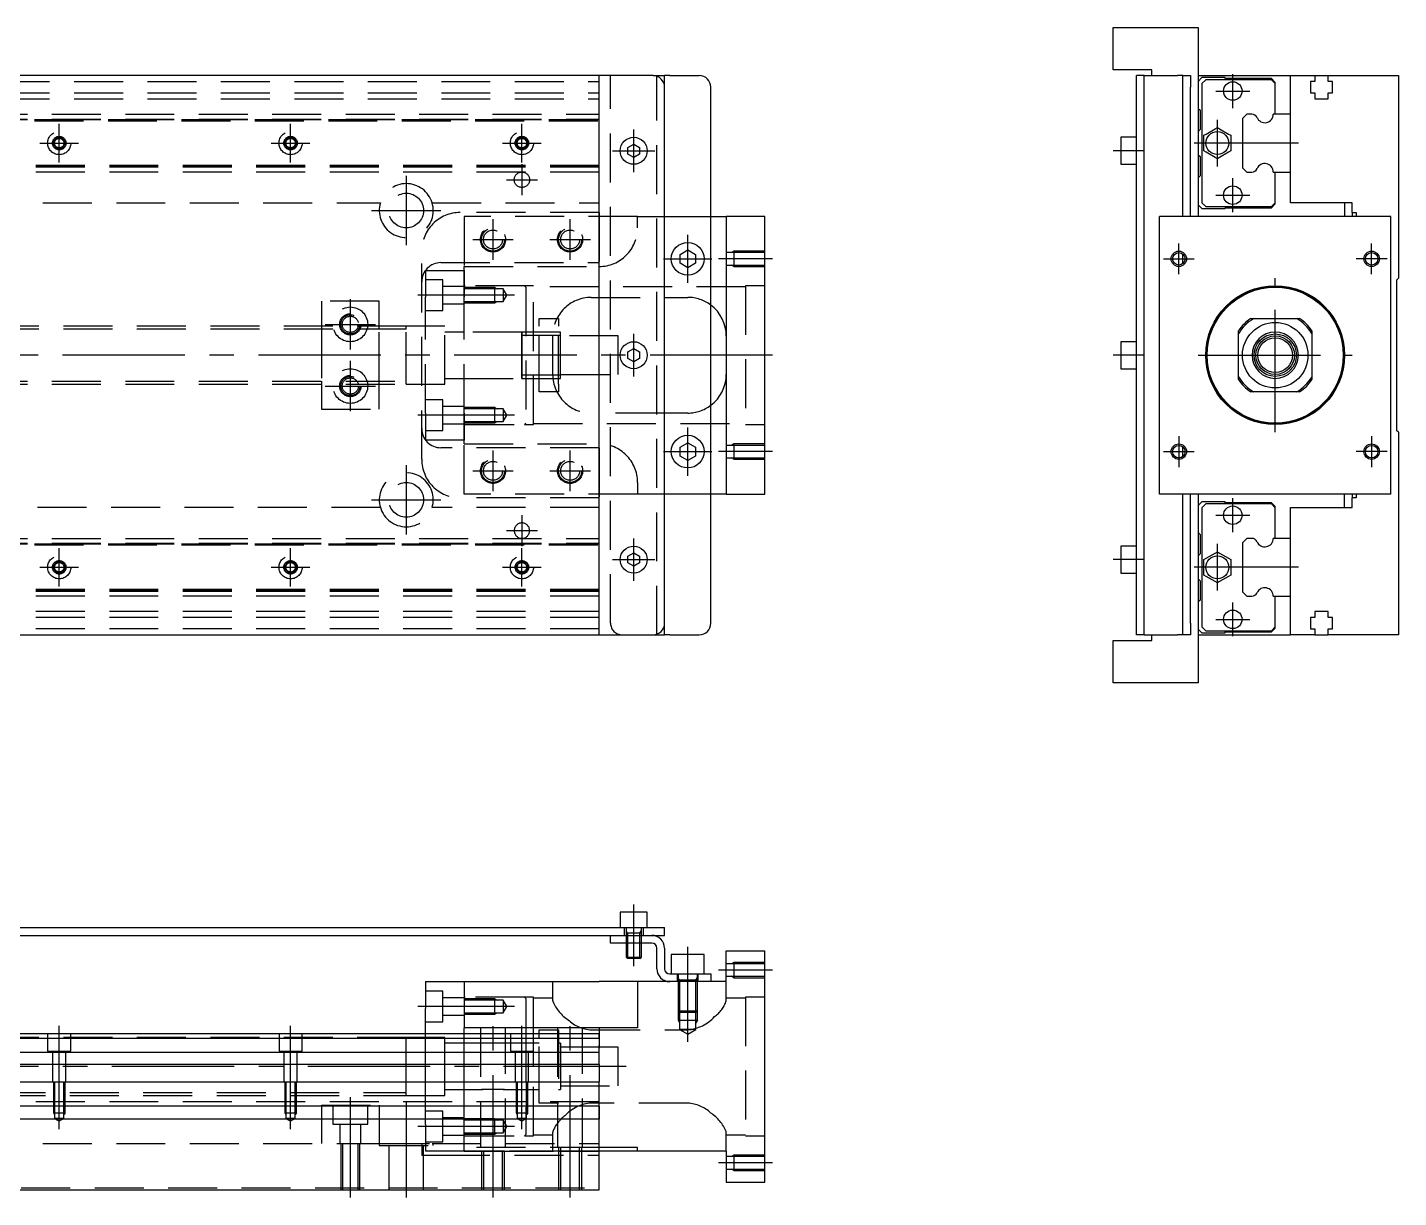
# Model space of a CAD drawing. Extents: x -101 to 667, y -22 to 303.
# Drawn here: x 311.7 to 667.4, y -2 to 301.5 of the extents above; entities that cross this region are included whole.
import ezdxf

# ---------------------------------------------------------------- set-up
doc = ezdxf.new("R2010")
doc.units = 0
doc.linetypes.add('CENTER', pattern=[50.8, 31.75, -6.35, 6.35, -6.35])
doc.linetypes.add('DASHED', pattern=[19.05, 12.7, -6.35])
doc.layers.get('0').update_dxf_attribs({"linetype": 'CONTINUOUS'})
doc.layers.add('CENTER', color=1, linetype='CENTER')

msp = doc.modelspace()

# ---------------------------------------------------------------- linework, layer by layer
at = {"color": 7, "linetype": 'CONTINUOUS'}
for p, q in [((593.37, 301.45), (615.37, 301.45)), ((593.37, 290.45), (593.37, 301.45)), ((615.37, 301.45), (615.37, 252.45)), ((474, 288.95), (-14, 288.95)), ((474, 288.95), (477, 288.95)), ((477, 285.95), (477, 288.95)), ((478.33, 288.95), (477, 288.95)), ((478.33, 288.95), (486, 288.95)), ((603.37, 290.45), (593.37, 290.45)), ((601.37, 288.95), (599.37, 288.95)), ((599.37, 285.95), (599.37, 288.95)), ((601.37, 288.95), (604.7, 288.95)), ((601.37, 285.95), (601.37, 288.95)), ((603.37, 288.95), (603.37, 290.45)), ((604.7, 288.95), (610.03, 288.95)), ((611.37, 288.95), (610.03, 288.95)), ((611.37, 288.95), (613.37, 288.95)), ((611.37, 285.95), (611.37, 288.95)), ((613.37, 288.95), (613.37, 285.95)), ((615.37, 288.95), (639.37, 288.95)), ((616.36, 288.45), (615.37, 287.46)), ((622.37, 288.45), (616.36, 288.45)), ((622.37, 288.2), (622.37, 288.45)), ((634.37, 288.2), (622.37, 288.2)), ((635.37, 287.2), (634.37, 288.2)), ((639.37, 288.95), (645.67, 288.95)), ((639.37, 278.95), (639.37, 288.95)), ((645.67, 288.95), (649.07, 288.95)), ((645.67, 288.95), (645.67, 287.45)), ((649.07, 287.45), (649.07, 288.95)), ((649.07, 288.95), (667.37, 288.95)), ((667.37, 288.95), (667.37, 236.45)), ((477, 146.95), (477, 285.95)), ((489, 146.95), (489, 285.95)), ((599.37, 146.95), (599.37, 285.95)), ((601.37, 146.95), (601.37, 285.95)), ((611.37, 252.45), (611.37, 285.95)), ((613.37, 252.45), (613.37, 285.95)), ((617.36, 287.9), (616.37, 286.91)), ((616.37, 286.91), (616.37, 255.99)), ((634.37, 287.9), (617.36, 287.9)), ((635.37, 286.9), (634.37, 287.9)), ((635.37, 286.9), (635.37, 287.2)), ((635.37, 278.95), (635.37, 286.9)), ((645.67, 287.45), (644.52, 287.45)), ((644.52, 287.45), (644.52, 284.45)), ((650.22, 287.45), (649.07, 287.45)), ((650.22, 284.45), (650.22, 287.45)), ((644.52, 284.45), (645.67, 284.45)), ((645.67, 284.45), (645.67, 282.95)), ((645.67, 282.95), (649.07, 282.95)), ((649.07, 282.95), (649.07, 284.45)), ((649.07, 284.45), (650.22, 284.45)), ((615.37, 280.45), (615.87, 279.95)), ((615.87, 279.95), (615.87, 274.95)), ((627.99, 278.95), (626.87, 277.83)), ((626.87, 277.83), (626.87, 265.07)), ((629.28, 278.95), (627.99, 278.95)), ((639.37, 278.95), (634.86, 278.95)), ((639.37, 263.95), (639.37, 278.95)), ((639.37, 263.95), (639.37, 278.95)), ((615.87, 274.95), (615.37, 274.45)), ((617.46, 273.81), (619.78, 275.14)), ((619.78, 275.14), (620.37, 275.49)), ((620.37, 275.49), (620.96, 275.14)), ((620.96, 275.14), (623.27, 273.81)), ((467.5, 270.32), (469, 271.18)), ((467.5, 268.58), (467.5, 270.32)), ((469, 271.18), (470.5, 270.32)), ((470.5, 270.32), (470.5, 268.58)), ((599.37, 272.95), (595.37, 272.95)), ((595.37, 272.95), (595.37, 269.45)), ((616.87, 273.47), (617.46, 273.81)), ((616.87, 272.79), (616.87, 273.47)), ((616.87, 270.11), (616.87, 272.79)), ((623.27, 273.81), (623.86, 273.47)), ((623.86, 273.47), (623.86, 272.79)), ((623.86, 272.79), (623.86, 270.11)), ((469, 267.72), (467.5, 268.58)), ((470.5, 268.58), (469, 267.72)), ((595.37, 269.45), (595.37, 265.95)), ((615.37, 268.45), (615.87, 267.95)), ((615.87, 267.95), (615.87, 262.95)), ((616.87, 269.43), (616.87, 270.11)), ((617.46, 269.09), (616.87, 269.43)), ((619.78, 267.76), (617.46, 269.09)), ((620.37, 267.41), (619.78, 267.76)), ((620.96, 267.76), (620.37, 267.41)), ((623.27, 269.09), (620.96, 267.76)), ((623.86, 269.43), (623.27, 269.09)), ((623.86, 270.11), (623.86, 269.43)), ((595.37, 265.95), (599.37, 265.95)), ((626.87, 265.07), (627.99, 263.95)), ((627.99, 263.95), (629.28, 263.95)), ((634.86, 263.95), (639.37, 263.95)), ((635.37, 256), (635.37, 263.95)), ((639.37, 255.95), (639.37, 263.95)), ((615.87, 262.95), (615.37, 262.45)), ((615.37, 255.44), (616.36, 254.45)), ((616.36, 254.45), (622.37, 254.45)), ((616.37, 255.99), (617.36, 255)), ((617.36, 255), (634.37, 255)), ((622.37, 254.45), (622.37, 254.7)), ((622.37, 254.7), (634.37, 254.7)), ((634.37, 255), (635.37, 256)), ((634.37, 254.7), (635.37, 255.7)), ((635.37, 255.7), (635.37, 256)), ((655.37, 255.95), (639.37, 255.95)), ((653.37, 255.95), (653.37, 252.45)), ((655.37, 253.45), (655.37, 255.95)), ((655.37, 253.45), (656.37, 253.45)), ((655.37, 253.45), (655.37, 252.45)), ((656.37, 253.45), (656.37, 252.45)), ((489, 252.45), (493, 252.45)), ((503, 252.45), (493, 252.45)), ((493, 252.45), (493, 180.45)), ((503, 180.45), (503, 252.45)), ((665.37, 252.45), (605.37, 252.45)), ((605.37, 180.45), (605.37, 252.45)), ((665.37, 180.45), (665.37, 252.45)), ((481, 242.6), (483, 243.76)), ((481, 240.3), (481, 242.6)), ((483, 243.76), (485, 242.6)), ((485, 242.6), (485, 240.3)), ((611.37, 240.17), (611.37, 242.73)), ((483, 239.14), (481, 240.3)), ((485, 240.3), (483, 239.14)), ((666.87, 235.95), (667.37, 236.45)), ((666.87, 235.95), (666.87, 196.95)), ((629.03, 225.95), (629.78, 225.95)), ((629.78, 225.95), (640.95, 225.95)), ((640.95, 225.95), (641.7, 225.95)), ((625.87, 222.03), (625.87, 222.79)), ((625.87, 210.87), (625.87, 222.03)), ((644.87, 222.79), (644.87, 222.03)), ((644.87, 222.03), (644.87, 210.87)), ((467.5, 217.32), (469, 218.18)), ((467.5, 215.58), (467.5, 217.32)), ((469, 218.18), (470.5, 217.32)), ((470.5, 217.32), (470.5, 215.58)), ((599.37, 219.95), (595.37, 219.95)), ((595.37, 219.95), (595.37, 216.45)), ((469, 214.72), (467.5, 215.58)), ((470.5, 215.58), (469, 214.72)), ((595.37, 216.45), (595.37, 212.95)), ((595.37, 212.95), (599.37, 212.95)), ((625.87, 210.11), (625.87, 210.87)), ((644.87, 210.87), (644.87, 210.11)), ((629.78, 206.95), (629.03, 206.95)), ((640.95, 206.95), (629.78, 206.95)), ((641.7, 206.95), (640.95, 206.95)), ((667.37, 196.45), (666.87, 196.95)), ((667.37, 196.45), (667.37, 143.95)), ((481, 192.6), (483, 193.76)), ((481, 190.3), (481, 192.6)), ((483, 193.76), (485, 192.6)), ((485, 192.6), (485, 190.3)), ((611.37, 190.17), (611.37, 192.73)), ((483, 189.14), (481, 190.3)), ((485, 190.3), (483, 189.14)), ((493, 180.45), (489, 180.45)), ((493, 180.45), (503, 180.45)), ((665.37, 180.45), (605.37, 180.45)), ((611.37, 146.95), (611.37, 180.45)), ((613.37, 146.95), (613.37, 180.45)), ((615.37, 180.45), (615.37, 131.45)), ((616.36, 178.45), (615.37, 177.46)), ((622.37, 178.45), (616.36, 178.45)), ((617.36, 177.9), (616.37, 176.91)), ((634.37, 177.9), (617.36, 177.9)), ((622.37, 178.2), (622.37, 178.45)), ((634.37, 178.2), (622.37, 178.2)), ((635.37, 177.2), (634.37, 178.2)), ((635.37, 176.9), (634.37, 177.9)), ((653.37, 176.95), (653.37, 180.45)), ((655.37, 180.45), (655.37, 179.45)), ((655.37, 176.95), (655.37, 179.45)), ((656.37, 179.45), (655.37, 179.45)), ((656.37, 180.45), (656.37, 179.45)), ((616.37, 176.91), (616.37, 145.99)), ((635.37, 176.9), (635.37, 177.2)), ((635.37, 168.95), (635.37, 176.9)), ((639.37, 176.95), (655.37, 176.95)), ((639.37, 168.95), (639.37, 176.95)), ((615.37, 170.45), (615.87, 169.95)), ((615.87, 169.95), (615.87, 164.95)), ((627.99, 168.95), (626.87, 167.83)), ((626.87, 167.83), (626.87, 155.07)), ((629.28, 168.95), (627.99, 168.95)), ((639.37, 168.95), (634.86, 168.95)), ((639.37, 153.95), (639.37, 168.95)), ((639.37, 153.95), (639.37, 168.95)), ((467.5, 164.32), (469, 165.18)), ((467.5, 162.58), (467.5, 164.32)), ((469, 165.18), (470.5, 164.32)), ((470.5, 164.32), (470.5, 162.58)), ((595.37, 166.95), (595.37, 163.45)), ((599.37, 166.95), (595.37, 166.95)), ((615.87, 164.95), (615.37, 164.45)), ((616.87, 163.47), (617.46, 163.81)), ((617.46, 163.81), (619.78, 165.14)), ((619.78, 165.14), (620.37, 165.49)), ((620.37, 165.49), (620.96, 165.14)), ((620.96, 165.14), (623.27, 163.81)), ((623.27, 163.81), (623.86, 163.47)), ((469, 161.72), (467.5, 162.58)), ((470.5, 162.58), (469, 161.72)), ((595.37, 163.45), (595.37, 159.95)), ((616.87, 162.79), (616.87, 163.47)), ((616.87, 160.11), (616.87, 162.79)), ((616.87, 159.43), (616.87, 160.11)), ((623.86, 163.47), (623.86, 162.79)), ((623.86, 162.79), (623.86, 160.11)), ((623.86, 160.11), (623.86, 159.43)), ((595.37, 159.95), (599.37, 159.95)), ((615.37, 158.45), (615.87, 157.95)), ((615.87, 157.95), (615.87, 152.95)), ((617.46, 159.09), (616.87, 159.43)), ((619.78, 157.76), (617.46, 159.09)), ((620.37, 157.41), (619.78, 157.76)), ((620.96, 157.76), (620.37, 157.41)), ((623.27, 159.09), (620.96, 157.76)), ((623.86, 159.43), (623.27, 159.09)), ((615.87, 152.95), (615.37, 152.45)), ((626.87, 155.07), (627.99, 153.95)), ((627.99, 153.95), (629.28, 153.95)), ((634.86, 153.95), (639.37, 153.95)), ((635.37, 146), (635.37, 153.95)), ((639.37, 143.95), (639.37, 153.95)), ((649.07, 149.95), (645.67, 149.95)), ((645.67, 149.95), (645.67, 148.45)), ((649.07, 148.45), (649.07, 149.95)), ((477, 143.95), (477, 146.95)), ((599.37, 143.95), (599.37, 146.95)), ((601.37, 143.95), (601.37, 146.95)), ((611.37, 143.95), (611.37, 146.95)), ((613.37, 146.95), (613.37, 143.95)), ((616.37, 145.99), (617.36, 145)), ((634.37, 145), (635.37, 146)), ((635.37, 145.7), (635.37, 146)), ((645.67, 148.45), (644.52, 148.45)), ((644.52, 148.45), (644.52, 145.45)), ((650.22, 148.45), (649.07, 148.45)), ((650.22, 145.45), (650.22, 148.45)), ((-14, 143.95), (474, 143.95)), ((280, 143.95), (460, 143.95)), ((474, 143.95), (477, 143.95)), ((478.33, 143.95), (477, 143.95)), ((478.33, 143.95), (486, 143.95)), ((593.37, 142.45), (603.37, 142.45)), ((593.37, 131.45), (593.37, 142.45)), ((601.37, 143.95), (599.37, 143.95)), ((601.37, 143.95), (604.7, 143.95)), ((603.37, 142.45), (603.37, 143.95)), ((604.7, 143.95), (610.03, 143.95)), ((611.37, 143.95), (610.03, 143.95)), ((613.37, 143.95), (611.37, 143.95)), ((615.37, 145.44), (616.36, 144.45)), ((615.37, 143.95), (639.37, 143.95)), ((616.36, 144.45), (622.37, 144.45)), ((617.36, 145), (634.37, 145)), ((622.37, 144.45), (622.37, 144.7)), ((622.37, 144.7), (634.37, 144.7)), ((634.37, 144.7), (635.37, 145.7)), ((645.67, 143.95), (639.37, 143.95)), ((644.52, 145.45), (645.67, 145.45)), ((645.67, 145.45), (645.67, 143.95)), ((645.67, 143.95), (649.07, 143.95)), ((649.07, 145.45), (650.22, 145.45)), ((649.07, 143.95), (649.07, 145.45)), ((667.37, 143.95), (649.07, 143.95)), ((615.37, 131.45), (593.37, 131.45)), ((472.5, 72), (465.5, 72)), ((465.5, 72), (465.5, 68)), ((472.5, 68), (472.5, 72)), ((305, 68), (474, 68)), ((474, 68), (477, 68)), ((477, 66), (477, 68)), ((305, 66), (466, 66)), ((463, 64), (463, 66)), ((466, 66), (473.67, 66)), ((466, 66), (473.67, 66)), ((473.67, 66), (474, 66)), ((474, 66), (477, 66)), ((466, 64), (463, 64)), ((473.67, 64), (466, 64)), ((467, 64), (467, 60.38)), ((471, 60.38), (471, 64)), ((475, 57.33), (475, 62.67)), ((477, 62.67), (477, 57.33)), ((478.75, 61), (478.75, 56)), ((487.25, 61), (478.75, 61)), ((487.25, 56), (487.25, 61)), ((493, 62), (503, 62)), ((493, 54), (493, 62)), ((503, 2), (503, 62)), ((467, 60.38), (471, 60.38)), ((467.38, 60), (467, 60.38)), ((470.62, 60), (467.38, 60)), ((470.62, 60), (471, 60.38)), ((415, 54), (415.36, 54)), ((415, 54), (415, 47.02)), ((415.36, 54), (424.64, 54)), ((424.64, 54), (425, 54)), ((425, 54), (460, 54)), ((425, 54), (425, 42)), ((470, 54), (460, 54)), ((478.33, 54), (470, 54)), ((470, 54), (470, 42)), ((478.33, 56), (486, 56)), ((486, 54), (478.33, 54)), ((486, 56), (489, 56)), ((489, 54), (486, 54)), ((489, 56), (489, 54)), ((493, 54), (489, 54)), ((415, 40.5), (415, 47.02)), ((460, 40.5), (300.5, 40.5)), ((460, 39.25), (300.5, 39.25)), ((380, 17.78), (380, 40.5)), ((410, 32.2), (410, 39.5)), ((470, 42), (425, 42)), ((425, 40.5), (425, 42)), ((440, 17.78), (440, 40.5)), ((460, 42), (460, 39.38)), ((460, 39.25), (460, 40.5)), ((460, 39.38), (460, 38.09)), ((460, 39.25), (460, 37.47)), ((460, 35.58), (300.5, 35.58)), ((460, 38.09), (460, 36.72)), ((460, 35.58), (460, 37.47)), ((460, 32.51), (460, 36.72)), ((460, 32.52), (460, 35.58)), ((460, 32.52), (300.5, 32.52)), ((460, 32.52), (460, 28)), ((460, 32.51), (460, 28)), ((0, 28), (460, 28)), ((460, 21.7), (460, 28)), ((460, 21.7), (460, 28)), ((460, 21.7), (0, 21.7)), ((460, 21.7), (460, 18.3)), ((460, 10), (460, 21.7)), ((460, 18.3), (0, 18.3)), ((460, 0), (460, 18.3)), ((470, 11), (460, 11)), ((470, 10), (470, 11)), ((470, 10), (460, 10)), ((493, 10), (470, 10)), ((493, 10), (493, 2)), ((0, 0), (460, 0)), ((493, 2), (503, 2))]:
    msp.add_line(p, q, dxfattribs=at)
at = {"color": 3, "linetype": 'DASHED'}
for p, q in [((460, 288.95), (280, 288.95)), ((460, 278.95), (460, 288.95)), ((463, 146.95), (463, 288.95)), ((475, 143.95), (475, 288.95)), ((0, 287.45), (460, 287.45)), ((0, 284.45), (460, 284.45)), ((0, 282.95), (460, 282.95)), ((275.5, 277.55), (460, 277.55)), ((280, 278.95), (460, 278.95)), ((280, 277.7), (460, 277.7)), ((280, 277.56), (460, 277.56)), ((460, 277.7), (460, 278.95)), ((460, 265.2), (460, 277.7)), ((275.5, 277.25), (460, 277.25)), ((460, 265.65), (275.5, 265.65)), ((460, 265.35), (275.5, 265.35)), ((460, 265.34), (280, 265.34)), ((460, 265.2), (280, 265.2)), ((460, 263.95), (280, 263.95)), ((460, 263.95), (460, 265.2)), ((460, 255.95), (460, 263.95)), ((296.71, 255.95), (403.29, 255.95)), ((416.71, 255.95), (460, 255.95)), ((460, 253.45), (424, 253.45)), ((460, 253.45), (460, 255.95)), ((460, 253.45), (460, 255.95)), ((460, 252.45), (460, 253.45)), ((460, 253.45), (460, 240.45)), ((470, 252.45), (425, 252.45)), ((425, 252.45), (425, 239.45)), ((460, 240.45), (460, 252.45)), ((470, 249.45), (470, 252.45)), ((470, 252.45), (477, 252.45)), ((477, 252.45), (489, 252.45)), ((414, 189.45), (414, 243.45)), ((495, 243.07), (493, 243.07)), ((495, 243.45), (494.34, 243.07)), ((503, 243.45), (495, 243.45)), ((495, 243.45), (495, 239.45)), ((503, 243.07), (495, 243.07)), ((415, 238.45), (415.36, 238.45)), ((415, 238.45), (415, 231.47)), ((415.36, 238.45), (424.64, 238.45)), ((419, 240.45), (460, 240.45)), ((424.64, 238.45), (425, 238.45)), ((425, 239.45), (460, 239.45)), ((425, 231.47), (425, 239.45)), ((425, 238.45), (425, 231.47)), ((460, 239.45), (460, 240.45)), ((460, 233.45), (460, 239.45)), ((493, 239.83), (495, 239.83)), ((495, 239.45), (494.34, 239.83)), ((495, 239.83), (503, 239.83)), ((495, 239.45), (503, 239.45)), ((419.5, 236.01), (415, 236.01)), ((419.5, 228.01), (419.5, 236.01)), ((415, 201.43), (415, 231.47)), ((425, 234.26), (419.5, 234.26)), ((425.3, 234.45), (425, 234.45)), ((431.15, 234.01), (425, 234.01)), ((431.15, 234.01), (425, 234.01)), ((431.5, 233.66), (425, 233.66)), ((425, 201.43), (425, 231.47)), ((425, 201.43), (425, 231.47)), ((440.64, 234.45), (425.3, 234.45)), ((440.64, 234.45), (425.3, 234.45)), ((433, 234.01), (431.15, 234.01)), ((433, 233.66), (431.5, 233.66)), ((433, 230.01), (433, 234.01)), ((433, 234.01), (433.61, 233.66)), ((435.1, 233.66), (433, 233.66)), ((436.05, 232.01), (435.1, 233.66)), ((435.1, 233.66), (435.1, 232.01)), ((435.1, 230.36), (436.05, 232.01)), ((435.1, 232.01), (435.1, 230.36)), ((441, 234.09), (440.64, 234.45)), ((443, 234.45), (440.64, 234.45)), ((441, 234.09), (441, 198.81)), ((443, 198.45), (443, 234.45)), ((498, 234.2), (443, 234.2)), ((458, 231.45), (477, 231.45)), ((460, 221.45), (460, 233.45)), ((477, 231.45), (483, 231.45)), ((503, 234.45), (498, 234.45)), ((498, 234.45), (498, 198.45)), ((403, 230.45), (388, 230.45)), ((388, 230.45), (388, 223.95)), ((403, 223.95), (403, 230.45)), ((415, 228.01), (419.5, 228.01)), ((419.5, 229.76), (425, 229.76)), ((425, 230.36), (431.5, 230.36)), ((425, 230.01), (431.15, 230.01)), ((425, 230.01), (431.15, 230.01)), ((431.15, 230.01), (433, 230.01)), ((431.5, 230.36), (433, 230.36)), ((433, 230.36), (435.1, 230.36)), ((433, 230.01), (433.61, 230.36)), ((444.5, 225.95), (449.5, 225.95)), ((444.5, 223.95), (444.5, 225.95)), ((449.5, 225.95), (449.5, 223.95)), ((410, 223.95), (280, 223.95)), ((410, 223.2), (280, 223.2)), ((388, 223.95), (388, 223.2)), ((388, 223.2), (388, 209.7)), ((403, 223.2), (403, 223.95)), ((403, 209.7), (403, 223.2)), ((410, 223.95), (409.99, 223.95)), ((410, 223.4), (410, 223.95)), ((410, 223.2), (410, 223.95)), ((410, 208.95), (410, 223.95)), ((415, 223.95), (410, 223.95)), ((410, 223.95), (410, 223.95)), ((410, 209.5), (410, 223.4)), ((410, 209.7), (410, 223.2)), ((420, 223.95), (415, 223.95)), ((420, 208.95), (420, 223.95)), ((425, 222.45), (420, 222.45)), ((440, 222.45), (425, 222.45)), ((440, 222.45), (440, 210.45)), ((440, 210.45), (440, 222.45)), ((440, 222.45), (440, 222.45)), ((440, 222.45), (440, 222.45)), ((441, 222.45), (440, 222.45)), ((441, 221.57), (440, 221.57)), ((444.5, 222.45), (441, 222.45)), ((444.5, 221.57), (441, 221.57)), ((444.5, 208.95), (444.5, 223.95)), ((449.5, 222.45), (444.5, 222.45)), ((449.5, 221.57), (444.5, 221.57)), ((448, 211.45), (448, 221.45)), ((449.5, 208.95), (449.5, 223.95)), ((450, 222.45), (449.5, 222.45)), ((450, 221.57), (449.5, 221.57)), ((450, 210.45), (450, 222.45)), ((465, 221.45), (450, 221.45)), ((460, 211.45), (460, 221.45)), ((465, 211.45), (465, 221.45)), ((420, 210.45), (425, 210.45)), ((425, 210.45), (440, 210.45)), ((440, 211.32), (441, 211.32)), ((440, 210.45), (440, 210.45)), ((440, 210.45), (441, 210.45)), ((440, 210.45), (440, 210.45)), ((440, 210.45), (440, 210.45)), ((441, 211.32), (444.5, 211.32)), ((441, 210.45), (444.5, 210.45)), ((444.5, 211.32), (449.5, 211.32)), ((444.5, 210.45), (449.5, 210.45)), ((449.5, 211.32), (450, 211.32)), ((449.5, 210.45), (450, 210.45)), ((450, 211.45), (465, 211.45)), ((460, 199.45), (460, 211.45)), ((280, 209.7), (410, 209.7)), ((280, 208.95), (410, 208.95)), ((388, 209.7), (388, 208.95)), ((388, 208.95), (388, 202.45)), ((403, 208.95), (403, 209.7)), ((403, 202.45), (403, 208.95)), ((409.99, 208.95), (410, 208.95)), ((410, 208.95), (410, 209.7)), ((410, 208.95), (410, 209.5)), ((410, 208.95), (415, 208.95)), ((410, 208.95), (410, 208.95)), ((415, 208.95), (420, 208.95)), ((444.5, 206.95), (444.5, 208.95)), ((449.5, 206.95), (444.5, 206.95)), ((449.5, 208.95), (449.5, 206.95)), ((419.5, 204.89), (415, 204.89)), ((419.5, 196.89), (419.5, 204.89)), ((425, 203.14), (419.5, 203.14)), ((431.15, 202.89), (425, 202.89)), ((431.15, 202.89), (425, 202.89)), ((433, 202.89), (431.15, 202.89)), ((433, 198.89), (433, 202.89)), ((433, 202.89), (433.61, 202.54)), ((388, 202.45), (403, 202.45)), ((415, 201.43), (415, 194.45)), ((431.5, 202.54), (425, 202.54)), ((425, 201.43), (425, 194.45)), ((425, 193.45), (425, 201.43)), ((425, 199.24), (431.5, 199.24)), ((433, 202.54), (431.5, 202.54)), ((431.5, 199.24), (433, 199.24)), ((435.1, 202.54), (433, 202.54)), ((433, 199.24), (435.1, 199.24)), ((433, 198.89), (433.61, 199.24)), ((436.05, 200.89), (435.1, 202.54)), ((435.1, 202.54), (435.1, 200.89)), ((435.1, 199.24), (436.05, 200.89)), ((435.1, 200.89), (435.1, 199.24)), ((477, 201.45), (458, 201.45)), ((460, 193.45), (460, 199.45)), ((483, 201.45), (477, 201.45)), ((415, 196.89), (419.5, 196.89)), ((419.5, 198.64), (425, 198.64)), ((425, 198.89), (431.15, 198.89)), ((425, 198.89), (431.15, 198.89)), ((425, 198.45), (425.3, 198.45)), ((425.3, 198.45), (440.64, 198.45)), ((425.3, 198.45), (440.64, 198.45)), ((431.15, 198.89), (433, 198.89)), ((440.64, 198.45), (441, 198.81)), ((440.64, 198.45), (443, 198.45)), ((443, 198.7), (498, 198.7)), ((498, 198.45), (503, 198.45)), ((415.36, 194.45), (415, 194.45)), ((424.64, 194.45), (415.36, 194.45)), ((460, 192.45), (419, 192.45)), ((425, 194.45), (424.64, 194.45)), ((425, 193.45), (460, 193.45)), ((425, 180.45), (425, 193.45)), ((460, 192.45), (460, 193.45)), ((460, 180.45), (460, 192.45)), ((460, 192.45), (460, 179.45)), ((495, 193.07), (493, 193.07)), ((495, 193.45), (494.34, 193.07)), ((495, 193.45), (495, 189.45)), ((503, 193.45), (495, 193.45)), ((503, 193.07), (495, 193.07)), ((493, 189.83), (495, 189.83)), ((495, 189.45), (494.34, 189.83)), ((495, 189.83), (503, 189.83)), ((495, 189.45), (503, 189.45)), ((470, 183.45), (470, 180.45)), ((460, 179.45), (424, 179.45)), ((470, 180.45), (425, 180.45)), ((460, 179.45), (460, 180.45)), ((460, 176.95), (460, 179.45)), ((460, 176.95), (460, 179.45)), ((477, 180.45), (470, 180.45)), ((489, 180.45), (477, 180.45)), ((403.29, 176.95), (296.71, 176.95)), ((460, 176.95), (416.71, 176.95)), ((460, 168.95), (460, 176.95)), ((275.5, 167.55), (460, 167.55)), ((275.5, 167.25), (460, 167.25)), ((280, 168.95), (460, 168.95)), ((280, 167.7), (460, 167.7)), ((280, 167.56), (460, 167.56)), ((460, 167.7), (460, 168.95)), ((460, 155.2), (460, 167.7)), ((460, 155.65), (275.5, 155.65)), ((460, 155.35), (275.5, 155.35)), ((460, 155.34), (280, 155.34)), ((460, 155.2), (280, 155.2)), ((460, 153.95), (280, 153.95)), ((460, 153.95), (460, 155.2)), ((460, 143.95), (460, 153.95)), ((460, 149.95), (0, 149.95)), ((460, 148.45), (0, 148.45)), ((460, 145.45), (0, 145.45)), ((466.5, 68), (466.5, 66)), ((467, 68), (467, 66.6)), ((471, 66.6), (471, 68)), ((471.5, 66), (471.5, 68)), ((467.38, 66.6), (467, 67.26)), ((469, 66.6), (467, 66.6)), ((471, 66.6), (467, 66.6)), ((471, 66.6), (467, 66.6)), ((467, 66.6), (467, 66.59)), ((467, 66.6), (467, 66)), ((467, 66.6), (467, 66.6)), ((467, 66), (467, 64)), ((467, 66), (467, 64)), ((467.38, 66.6), (467.38, 66)), ((467.38, 66), (467.38, 64)), ((470.62, 66.6), (471, 67.26)), ((470.62, 66), (470.62, 66.6)), ((470.62, 64), (470.62, 66)), ((471, 66.59), (471, 66.6)), ((471, 66.6), (471, 66.6)), ((471, 66), (471, 66.6)), ((471, 64), (471, 66)), ((471, 64), (471, 66)), ((495, 58.62), (493, 58.62)), ((495, 59), (494.34, 58.62)), ((495, 59), (495, 55)), ((503, 59), (495, 59)), ((503, 58.62), (495, 58.62)), ((448, 49.03), (448, 54)), ((480.25, 56), (480.25, 54)), ((480.5, 56), (480.5, 54.4)), ((480.9, 54.4), (480.5, 55.09)), ((485.5, 54.4), (480.5, 54.4)), ((485.5, 54.4), (480.5, 54.4)), ((483, 54.4), (480.5, 54.4)), ((480.5, 54.4), (480.5, 54.39)), ((480.5, 54.4), (480.5, 54.4)), ((480.5, 54.4), (480.5, 54)), ((480.5, 54), (480.5, 44)), ((480.9, 54.4), (480.9, 54)), ((480.9, 54), (480.9, 46)), ((485.1, 54.4), (485.5, 55.09)), ((485.1, 54), (485.1, 54.4)), ((485.1, 46), (485.1, 54)), ((485.5, 54.4), (485.5, 56)), ((485.5, 54.39), (485.5, 54.4)), ((485.5, 54), (485.5, 54.4)), ((485.5, 54.4), (485.5, 54.4)), ((485.5, 46.4), (485.5, 54)), ((485.75, 54), (485.75, 56)), ((493, 55.38), (495, 55.38)), ((493, 49.03), (493, 54)), ((495, 55), (494.34, 55.38)), ((495, 55.38), (503, 55.38)), ((495, 55), (503, 55)), ((419.5, 51.56), (415, 51.56)), ((419.5, 43.56), (419.5, 51.56)), ((425, 49.81), (419.5, 49.81)), ((425.3, 50), (425, 50)), ((440.64, 50), (425.3, 50)), ((443, 50), (440.64, 50)), ((441, 49.64), (440.64, 50)), ((443, 40.5), (443, 50)), ((503, 50), (498, 50)), ((498, 50), (498, 14)), ((431.15, 49.56), (425, 49.56)), ((431.15, 49.56), (425, 49.56)), ((431.5, 49.21), (425, 49.21)), ((433, 49.56), (431.15, 49.56)), ((433, 49.21), (431.5, 49.21)), ((433, 45.56), (433, 49.56)), ((433, 49.56), (433.61, 49.21)), ((435.1, 49.21), (433, 49.21)), ((436.05, 47.56), (435.1, 49.21)), ((435.1, 49.21), (435.1, 47.56)), ((435.1, 45.91), (436.05, 47.56)), ((435.1, 47.56), (435.1, 45.91)), ((441, 49.64), (441, 42)), ((448, 49.75), (443, 49.75)), ((448, 49.03), (448.01, 48.9)), ((480.5, 46.4), (480.9, 46)), ((480.5, 46.4), (485.5, 46.4)), ((485.1, 46), (485.5, 46.4)), ((485.5, 44), (485.5, 46.4)), ((498, 49.75), (493, 49.75)), ((415, 43.56), (419.5, 43.56)), ((419.5, 45.31), (425, 45.31)), ((425, 45.91), (431.5, 45.91)), ((425, 45.56), (431.15, 45.56)), ((425, 45.56), (431.15, 45.56)), ((431.15, 45.56), (433, 45.56)), ((431.5, 45.91), (433, 45.91)), ((433, 45.91), (435.1, 45.91)), ((433, 45.56), (433.61, 45.91)), ((480.5, 44), (485.5, 44)), ((480.5, 44), (480.9, 43.31)), ((485.1, 46), (480.9, 46)), ((480.9, 46), (480.9, 44)), ((480.9, 44), (480.9, 41.57)), ((485.1, 44), (485.1, 46)), ((485.1, 41.57), (485.1, 44)), ((485.5, 44), (485.1, 43.31)), ((410, 39.5), (275.5, 39.5)), ((317, 40.49), (317, 35.99)), ((323, 35.99), (323, 40.49)), ((377, 40.49), (377, 35.99)), ((383, 35.99), (383, 40.49)), ((410, 39.5), (409.99, 39.5)), ((410, 38.95), (410, 39.5)), ((415, 39.5), (410, 39.5)), ((410, 39.5), (410, 39.5)), ((415, 28), (415, 40.5)), ((420, 39.5), (415, 39.5)), ((420, 32), (420, 39.5)), ((425, 28), (425, 40.5)), ((429.25, 42), (429.25, 11)), ((435.75, 11), (435.75, 42)), ((437, 40.49), (437, 35.99)), ((441, 42), (441, 40.5)), ((441, 40.5), (441, 18.3)), ((443, 36), (443, 40.5)), ((443, 35.99), (443, 40.49)), ((444.5, 41.5), (449.5, 41.5)), ((444.5, 40.5), (444.5, 41.5)), ((444.5, 39.5), (444.5, 40.5)), ((444.5, 24.5), (444.5, 39.5)), ((449.25, 42), (449.25, 11)), ((449.5, 41.5), (449.5, 22.5)), ((455.75, 11), (455.75, 42)), ((458, 41.49), (483, 41.49)), ((483, 41.57), (480.9, 41.57)), ((480.9, 41.57), (483, 40.36)), ((485.1, 41.57), (483, 41.57)), ((483, 40.36), (485.1, 41.57)), ((317, 35.99), (323, 35.99)), ((318.25, 35.99), (318.25, 27.99)), ((321.75, 27.99), (321.75, 35.99)), ((377, 35.99), (383, 35.99)), ((378.25, 35.99), (378.25, 27.99)), ((381.75, 27.99), (381.75, 35.99)), ((410, 32.2), (410, 38.95)), ((425, 38), (420, 38)), ((429.5, 38), (425, 38)), ((435.5, 38), (429.5, 38)), ((437.25, 38), (435.5, 38)), ((437, 35.99), (443, 35.99)), ((440, 38), (437.25, 38)), ((438.25, 35.99), (438.25, 27.99)), ((441, 38), (440, 38)), ((442.75, 38), (441, 38)), ((441.75, 27.99), (441.75, 35.99)), ((444.5, 38), (442.75, 38)), ((443, 32), (443, 36)), ((450, 38), (449.5, 38)), ((450, 38), (450, 26)), ((455.5, 37), (450, 37)), ((460, 37), (455.5, 37)), ((465, 37), (460, 37)), ((465, 32), (465, 37)), ((410, 31.8), (410, 32.2)), ((410, 28), (410, 31.8)), ((420, 28), (420, 32)), ((443, 14), (443, 32)), ((465, 27), (465, 32)), ((37, 25.25), (409.99, 25.25)), ((318.5, 27.99), (318.5, 22.24)), ((318.5, 27.99), (318.5, 22.24)), ((318.77, 27.99), (318.77, 21.99)), ((321.23, 21.99), (321.23, 27.99)), ((321.5, 22.24), (321.5, 27.99)), ((321.5, 22.24), (321.5, 27.99)), ((378.5, 27.99), (378.5, 22.24)), ((378.5, 27.99), (378.5, 22.24)), ((378.77, 27.99), (378.77, 21.99)), ((381.23, 21.99), (381.23, 27.99)), ((381.5, 22.24), (381.5, 27.99)), ((381.5, 22.24), (381.5, 27.99)), ((410, 25.05), (410, 28)), ((410, 24.5), (410, 25.05)), ((415, 21.7), (415, 28)), ((420, 24.5), (420, 28)), ((420, 26), (425, 26)), ((425, 21.7), (425, 28)), ((425, 26), (429.4, 26)), ((429.4, 26), (429.5, 26)), ((429.85, 26), (429.5, 26)), ((429.5, 26), (429.85, 26)), ((435.5, 26), (429.5, 26)), ((435.15, 26), (429.85, 26)), ((435.5, 26), (435.15, 26)), ((435.15, 26), (435.5, 26)), ((435.5, 26), (435.6, 26)), ((435.6, 26), (440, 26)), ((438.5, 27.99), (438.5, 22.24)), ((438.5, 27.99), (438.5, 22.24)), ((438.77, 27.99), (438.77, 21.99)), ((440, 26), (444.5, 26)), ((441.23, 21.99), (441.23, 27.99)), ((441.5, 22.24), (441.5, 27.99)), ((441.5, 22.24), (441.5, 27.99)), ((449.5, 26), (450, 26)), ((450, 27), (465, 27)), ((460, 22.85), (0, 22.85)), ((37, 24.5), (409.99, 24.5)), ((318.5, 22.24), (318.5, 21.69)), ((318.5, 21.69), (318.5, 19.99)), ((318.77, 21.99), (318.77, 19.99)), ((321.23, 19.99), (321.23, 21.99)), ((321.5, 21.69), (321.5, 22.24)), ((321.5, 19.99), (321.5, 21.69)), ((378.5, 22.24), (378.5, 21.69)), ((378.5, 21.69), (378.5, 19.99)), ((378.77, 21.99), (378.77, 19.99)), ((381.23, 19.99), (381.23, 21.99)), ((381.5, 21.69), (381.5, 22.24)), ((381.5, 19.99), (381.5, 21.69)), ((388, 22), (403, 22)), ((388, 22), (388, 21.7)), ((388, 21.7), (388, 18.3)), ((391, 22), (391, 17)), ((400, 17), (400, 22)), ((403, 22), (403, 21.7)), ((403, 21.7), (403, 18.3)), ((409.99, 24.5), (410, 24.5)), ((410, 24.5), (415, 24.5)), ((410, 24.5), (410, 24.5)), ((410, 24.5), (410, 24.5)), ((415, 24.5), (420, 24.5)), ((415, 18.3), (415, 21.7)), ((425, 18.3), (425, 21.7)), ((438.5, 22.24), (438.5, 21.69)), ((438.5, 21.69), (438.5, 19.99)), ((438.77, 21.99), (438.77, 19.99)), ((441.23, 19.99), (441.23, 21.99)), ((441.5, 21.69), (441.5, 22.24)), ((441.5, 19.99), (441.5, 21.69)), ((444.5, 22.5), (444.5, 24.5)), ((449.5, 22.5), (444.5, 22.5)), ((483, 22.51), (458, 22.51)), ((318.5, 19.99), (321.5, 19.99)), ((318.5, 19.99), (318.77, 19.52)), ((318.77, 19.99), (318.77, 18.49)), ((318.77, 18.49), (321.23, 18.49)), ((321.23, 18.49), (318.77, 18.49)), ((318.77, 18.49), (320, 17.78)), ((321.23, 18.49), (320, 17.78)), ((321.5, 19.99), (321.23, 19.52)), ((321.23, 18.49), (321.23, 19.99)), ((378.5, 19.99), (381.5, 19.99)), ((378.5, 19.99), (378.77, 19.52)), ((378.77, 19.99), (378.77, 18.49)), ((378.77, 18.49), (381.23, 18.49)), ((381.23, 18.49), (378.77, 18.49)), ((378.77, 18.49), (380, 17.78)), ((381.23, 18.49), (380, 17.78)), ((381.5, 19.99), (381.23, 19.52)), ((381.23, 18.49), (381.23, 19.99)), ((388, 18.3), (388, 12)), ((403, 18.3), (403, 12)), ((419.5, 20.44), (415, 20.44)), ((415, 16.98), (415, 18.3)), ((419.5, 12.44), (419.5, 20.44)), ((425, 18.69), (419.5, 18.69)), ((431.15, 18.44), (425, 18.44)), ((431.15, 18.44), (425, 18.44)), ((425, 11), (425, 18.3)), ((431.5, 18.09), (425, 18.09)), ((433, 18.44), (431.15, 18.44)), ((433, 18.09), (431.5, 18.09)), ((433, 14.44), (433, 18.44)), ((433, 18.44), (433.61, 18.09)), ((435.1, 18.09), (433, 18.09)), ((436.05, 16.44), (435.1, 18.09)), ((435.1, 18.09), (435.1, 16.44)), ((438.5, 19.99), (441.5, 19.99)), ((438.5, 19.99), (438.77, 19.52)), ((438.77, 19.99), (438.77, 18.49)), ((438.77, 18.49), (441.23, 18.49)), ((441.23, 18.49), (438.77, 18.49)), ((438.77, 18.49), (440, 17.78)), ((441.23, 18.49), (440, 17.78)), ((441, 18.3), (441, 14.36)), ((441.5, 19.99), (441.23, 19.52)), ((441.23, 18.49), (441.23, 19.99)), ((391, 17), (400, 17)), ((392.75, 17), (392.75, 12)), ((398.25, 12), (398.25, 17)), ((415, 16.98), (415, 12)), ((425, 14.79), (431.5, 14.79)), ((425, 14.44), (431.15, 14.44)), ((425, 14.44), (431.15, 14.44)), ((431.15, 14.44), (433, 14.44)), ((431.5, 14.79), (433, 14.79)), ((433, 14.79), (435.1, 14.79)), ((433, 14.44), (433.61, 14.79)), ((435.1, 14.79), (436.05, 16.44)), ((435.1, 16.44), (435.1, 14.79)), ((440.64, 14), (441, 14.36)), ((443, 14.25), (448, 14.25)), ((448.01, 15.12), (448, 14.97)), ((448, 10), (448, 14.97)), ((493, 14.97), (492.99, 15.1)), ((493, 10), (493, 14.97)), ((493, 14.25), (498, 14.25)), ((296.71, 12), (403.29, 12)), ((393, 12), (393, 0)), ((393.43, 12), (393.43, 0)), ((397.57, 0), (397.57, 12)), ((398, 0), (398, 12)), ((403, 12), (403, 11.5)), ((403, 11.5), (417, 11.5)), ((403.29, 12), (416.71, 12)), ((405.5, 11.5), (405.5, 0)), ((414, 12), (414, 11)), ((414, 11), (414, 9)), ((414.5, 0), (414.5, 11.5)), ((415, 12.44), (419.5, 12.44)), ((415, 12), (415, 10)), ((416.71, 12), (460, 12)), ((417, 11.5), (417, 12)), ((419.5, 14.19), (425, 14.19)), ((425, 14), (425.3, 14)), ((425, 10), (425, 11)), ((460, 11), (425, 11)), ((425.3, 14), (440.64, 14)), ((440.64, 14), (443, 14)), ((449.5, 11), (449.5, 0)), ((450.04, 11), (450.04, 0)), ((454.96, 0), (454.96, 11)), ((455.5, 0), (455.5, 11)), ((498, 14), (503, 14)), ((414, 9), (419, 9)), ((415.36, 10), (415, 10)), ((424.64, 10), (415.36, 10)), ((419, 9), (460, 9)), ((425, 10), (424.64, 10)), ((429.5, 10), (425, 10)), ((425, 10), (429.5, 10)), ((430, 10), (429.5, 10)), ((429.5, 10), (429.5, 0)), ((429.5, 10), (435.5, 10)), ((435, 10), (430, 10)), ((430.04, 10), (430.04, 0)), ((434.96, 0), (434.96, 10)), ((435.5, 10), (435, 10)), ((449.5, 10), (435.5, 10)), ((435.5, 0), (435.5, 10)), ((435.5, 10), (449.5, 10)), ((450, 10), (449.5, 10)), ((449.5, 10), (455.5, 10)), ((455, 10), (450, 10)), ((455.5, 10), (455, 10)), ((460, 10), (455.5, 10)), ((455.5, 10), (460, 10)), ((495, 8.62), (493, 8.62)), ((495, 9), (494.34, 8.62)), ((495, 9), (495, 5)), ((503, 9), (495, 9)), ((503, 8.62), (495, 8.62)), ((493, 5.38), (495, 5.38)), ((495, 5), (494.34, 5.38)), ((495, 5.38), (503, 5.38)), ((495, 5), (503, 5)), ((62.5, 0.5), (460, 0.5))]:
    msp.add_line(p, q, dxfattribs=at)
at = {"color": 3, "linetype": 'CONTINUOUS'}
for p, q in [((467.38, 64), (467.38, 60)), ((470.62, 60), (470.62, 64))]:
    msp.add_line(p, q, dxfattribs=at)
at = {"color": 7, "linetype": 'CONTINUOUS'}
for centre, radius in [((624.37, 284.95), 2.4), ((620.37, 271.45), 2.97), ((469, 269.45), 3.5), ((624.37, 257.95), 2.4), ((483, 241.45), 4.25), ((610.37, 241.45), 1.62), ((660.37, 241.45), 1.62), ((635.37, 216.45), 18), ((635.37, 216.45), 17.75), ((635.37, 216.45), 17.64), ((635.37, 216.45), 8.5), ((635.37, 216.45), 5.5), ((635.37, 216.45), 5), ((635.37, 216.45), 4.5), ((469, 216.45), 3.5), ((483, 191.45), 4.25), ((610.37, 191.45), 1.62), ((660.37, 191.45), 1.62), ((624.37, 174.95), 2.4), ((469, 163.45), 3.5), ((620.37, 161.45), 2.97), ((624.37, 147.95), 2.4)]:
    msp.add_circle(centre, radius, dxfattribs=at)
at = {"color": 3, "linetype": 'DASHED'}
for centre, radius in [((320, 271.45), 3), ((380, 271.45), 3), ((440, 271.45), 3), ((320, 271.45), 1.75), ((320, 271.45), 1.5), ((320, 271.45), 1.23), ((380, 271.45), 1.75), ((380, 271.45), 1.5), ((380, 271.45), 1.23), ((440, 271.45), 1.75), ((440, 271.45), 1.5), ((440, 271.45), 1.23), ((440, 261.95), 2), ((410, 253.95), 4.5), ((432.5, 246.45), 3.25), ((432.5, 246.45), 3), ((452.5, 246.45), 3.25), ((452.5, 246.45), 3), ((432.5, 246.45), 2.46), ((452.5, 246.45), 2.46), ((395.5, 224.45), 4.5), ((395.5, 224.45), 2.75), ((395.5, 224.45), 2.5), ((395.5, 224.45), 2.1), ((395.5, 208.45), 4.5), ((395.5, 208.45), 2.75), ((395.5, 208.45), 2.5), ((395.5, 208.45), 2.1), ((432.5, 186.45), 3.25), ((432.5, 186.45), 3), ((432.5, 186.45), 2.46), ((432.5, 186.45), 2.46), ((452.5, 186.45), 3.25), ((452.5, 186.45), 3), ((452.5, 186.45), 2.46), ((410, 178.95), 4.5), ((320, 161.45), 3), ((380, 161.45), 3), ((440, 161.45), 3), ((320, 161.45), 1.75), ((320, 161.45), 1.5), ((320, 161.45), 1.23), ((380, 161.45), 1.75), ((380, 161.45), 1.5), ((380, 161.45), 1.23), ((440, 161.45), 1.75), ((440, 161.45), 1.5), ((440, 161.45), 1.23)]:
    msp.add_circle(centre, radius, dxfattribs=at)
at = {"color": 3, "linetype": 'CONTINUOUS'}
for centre in [(610.37, 241.45), (660.37, 241.45), (610.37, 191.45), (660.37, 191.45)]:
    msp.add_circle(centre, 2, dxfattribs=at)
at = {"color": 7, "linetype": 'CONTINUOUS'}
for centre, radius, start, end in [((474, 285.95), 3, 0, 90), ((486, 285.95), 3, 0, 90), ((629.28, 277.45), 1.5, 23.9165, 90), ((632.66, 278.95), 2.2, 203.9165, 0), ((629.28, 265.45), 1.5, 270, 336.0835), ((632.66, 263.95), 2.2, 0, 156.0835), ((483, 221.45), 10, 0, 53.1301), ((635.37, 216.45), 11.02, 120.4483, 149.5517), ((635.37, 216.45), 11.42, 123.7066, 146.2934), ((635.37, 216.45), 11.02, 30.4483, 59.5517), ((635.37, 216.45), 11.42, 33.7066, 56.2934), ((635.37, 216.45), 6, 180, 90), ((635.37, 216.45), 6, 180, 90), ((635.37, 216.45), 6, 90, 180), ((635.37, 216.45), 6, 90, 180), ((483, 211.45), 10, 306.8699, 0), ((635.37, 216.45), 11.02, 210.4483, 239.5517), ((635.37, 216.45), 11.42, 213.7066, 236.2934), ((635.37, 216.45), 11.02, 300.4483, 329.5517), ((635.37, 216.45), 11.42, 303.7066, 326.2934), ((629.28, 167.45), 1.5, 23.9165, 90), ((632.66, 168.95), 2.2, 203.9165, 0), ((629.28, 155.45), 1.5, 270, 336.0835), ((632.66, 153.95), 2.2, 0, 156.0835), ((474, 146.95), 3, 270, 0), ((486, 146.95), 3, 270, 0), ((473.67, 62.67), 3.33, 0, 90), ((473.67, 62.67), 1.33, 0, 90), ((478.33, 57.33), 3.33, 180, 270), ((478.33, 57.33), 1.33, 180, 270)]:
    msp.add_arc(centre, radius, start, end, dxfattribs=at)
at = {"color": 3, "linetype": 'DASHED'}
for centre, radius, start, end in [((410, 253.95), 7, 16.6015, 163.3985), ((410, 253.95), 7, 163.3985, 16.6015), ((424, 243.45), 10, 90, 180), ((460, 249.45), 10, 270, 0), ((419, 235.45), 5, 90, 180), ((458, 221.45), 10, 90, 180), ((483, 221.45), 10, 53.1301, 90), ((458, 211.45), 10, 180, 270), ((483, 211.45), 10, 270, 306.8699), ((419, 197.45), 5, 180, 270), ((460, 183.45), 10, 0, 90), ((424, 189.45), 10, 180, 270), ((410, 178.95), 7, 343.3985, 196.6015), ((410, 178.95), 7, 196.6015, 343.3985), ((440, 170.95), 2, 90, 270), ((440, 170.95), 2, 270, 90), ((380, 161.45), 1.25, 60, 120), ((466, 146.95), 3, 180, 270), ((457.96, 53.09), 10.79, 202.8017, 236.44), ((485.26, 51.57), 8.14, 305.354, 341.8732), ((458.61, 51.14), 9.67, 226.796, 266.3715), ((482.16, 52), 10.54, 274.5825, 317.8378), ((458.69, 12.36), 10.17, 93.8756, 137.922), ((482.39, 12.86), 9.67, 46.8339, 86.3735), ((456.94, 11.48), 9.65, 127.002, 157.8219), ((483.02, 10.9), 10.81, 22.8304, 56.4383)]:
    msp.add_arc(centre, radius, start, end, dxfattribs=at)
at = {"layer": 'CENTER', "color": 1, "linetype": 'CENTER'}
for p, q in [((624.37, 280.55), (624.37, 289.35)), ((619.97, 284.95), (628.77, 284.95)), ((620.37, 265.41), (620.37, 277.49)), ((320, 266.45), (320, 276.45)), ((380, 266.45), (380, 276.45)), ((440, 266.45), (440, 276.45)), ((469, 263.95), (469, 274.95)), ((315, 271.45), (325, 271.45)), ((375, 271.45), (385, 271.45)), ((435, 271.45), (445, 271.45)), ((641.37, 271.45), (614.37, 271.45)), ((463.5, 269.45), (474.5, 269.45)), ((601.37, 269.45), (593.37, 269.45)), ((440, 265.95), (440, 257.95)), ((410, 262.95), (410, 244.95)), ((436, 261.95), (444, 261.95)), ((624.37, 253.55), (624.37, 262.35)), ((619.97, 257.95), (628.77, 257.95)), ((401, 253.95), (419, 253.95)), ((432.5, 241.2), (432.5, 251.7)), ((452.5, 241.2), (452.5, 251.7)), ((427.25, 246.45), (437.75, 246.45)), ((447.25, 246.45), (457.75, 246.45)), ((483, 235.2), (483, 247.7)), ((610.37, 237.45), (610.37, 245.45)), ((660.37, 237.45), (660.37, 245.45)), ((476.75, 241.45), (489.25, 241.45)), ((505, 241.45), (491, 241.45)), ((606.37, 241.45), (614.37, 241.45)), ((664.37, 241.45), (656.37, 241.45)), ((635.37, 196.45), (635.37, 236.45)), ((438.05, 232.01), (413, 232.01)), ((395.5, 217.95), (395.5, 230.95)), ((389, 224.45), (402, 224.45)), ((469, 210.95), (469, 221.95)), ((505, 216.45), (-10.32, 216.45)), ((395.5, 201.95), (395.5, 214.95)), ((601.37, 216.45), (593.37, 216.45)), ((615.37, 216.45), (655.37, 216.45)), ((389, 208.45), (402, 208.45)), ((438.05, 200.89), (413, 200.89)), ((483, 185.2), (483, 197.7)), ((610.37, 195.45), (610.37, 187.45)), ((660.37, 195.45), (660.37, 187.45)), ((432.5, 181.2), (432.5, 191.7)), ((432.5, 181.2), (432.5, 191.7)), ((452.5, 181.2), (452.5, 191.7)), ((476.75, 191.45), (489.25, 191.45)), ((505, 191.45), (491, 191.45)), ((606.37, 191.45), (614.37, 191.45)), ((664.37, 191.45), (656.37, 191.45)), ((410, 187.95), (410, 169.95)), ((427.25, 186.45), (437.75, 186.45)), ((427.25, 186.45), (437.75, 186.45)), ((447.25, 186.45), (457.75, 186.45)), ((401, 178.95), (419, 178.95)), ((624.37, 170.55), (624.37, 179.35)), ((440, 174.95), (440, 166.95)), ((619.97, 174.95), (628.77, 174.95)), ((436, 170.95), (444, 170.95)), ((469, 157.95), (469, 168.95)), ((620.37, 155.41), (620.37, 167.49)), ((320, 156.45), (320, 166.45)), ((380, 156.45), (380, 166.45)), ((440, 156.45), (440, 166.45)), ((315, 161.45), (325, 161.45)), ((375, 161.45), (385, 161.45)), ((435, 161.45), (445, 161.45)), ((463.5, 163.45), (474.5, 163.45)), ((601.37, 163.45), (593.37, 163.45)), ((641.37, 161.45), (614.37, 161.45)), ((624.37, 143.55), (624.37, 152.35)), ((619.97, 147.95), (628.77, 147.95)), ((469, 58), (469, 74)), ((483, 38.36), (483, 63)), ((505, 57), (491, 57)), ((438.05, 47.56), (413, 47.56)), ((432.5, -2), (432.5, 44)), ((452.5, -2), (452.5, 44)), ((320, 15.78), (320, 42.5)), ((380, 15.78), (380, 42.5)), ((440, 15.78), (440, 42.5)), ((467, 32), (23, 32)), ((395.5, -2), (395.5, 24)), ((410, 22.85), (410, -2)), ((438.05, 16.44), (413, 16.44)), ((505, 7), (491, 7))]:
    msp.add_line(p, q, dxfattribs=at)

doc.saveas('drawing.dxf')
